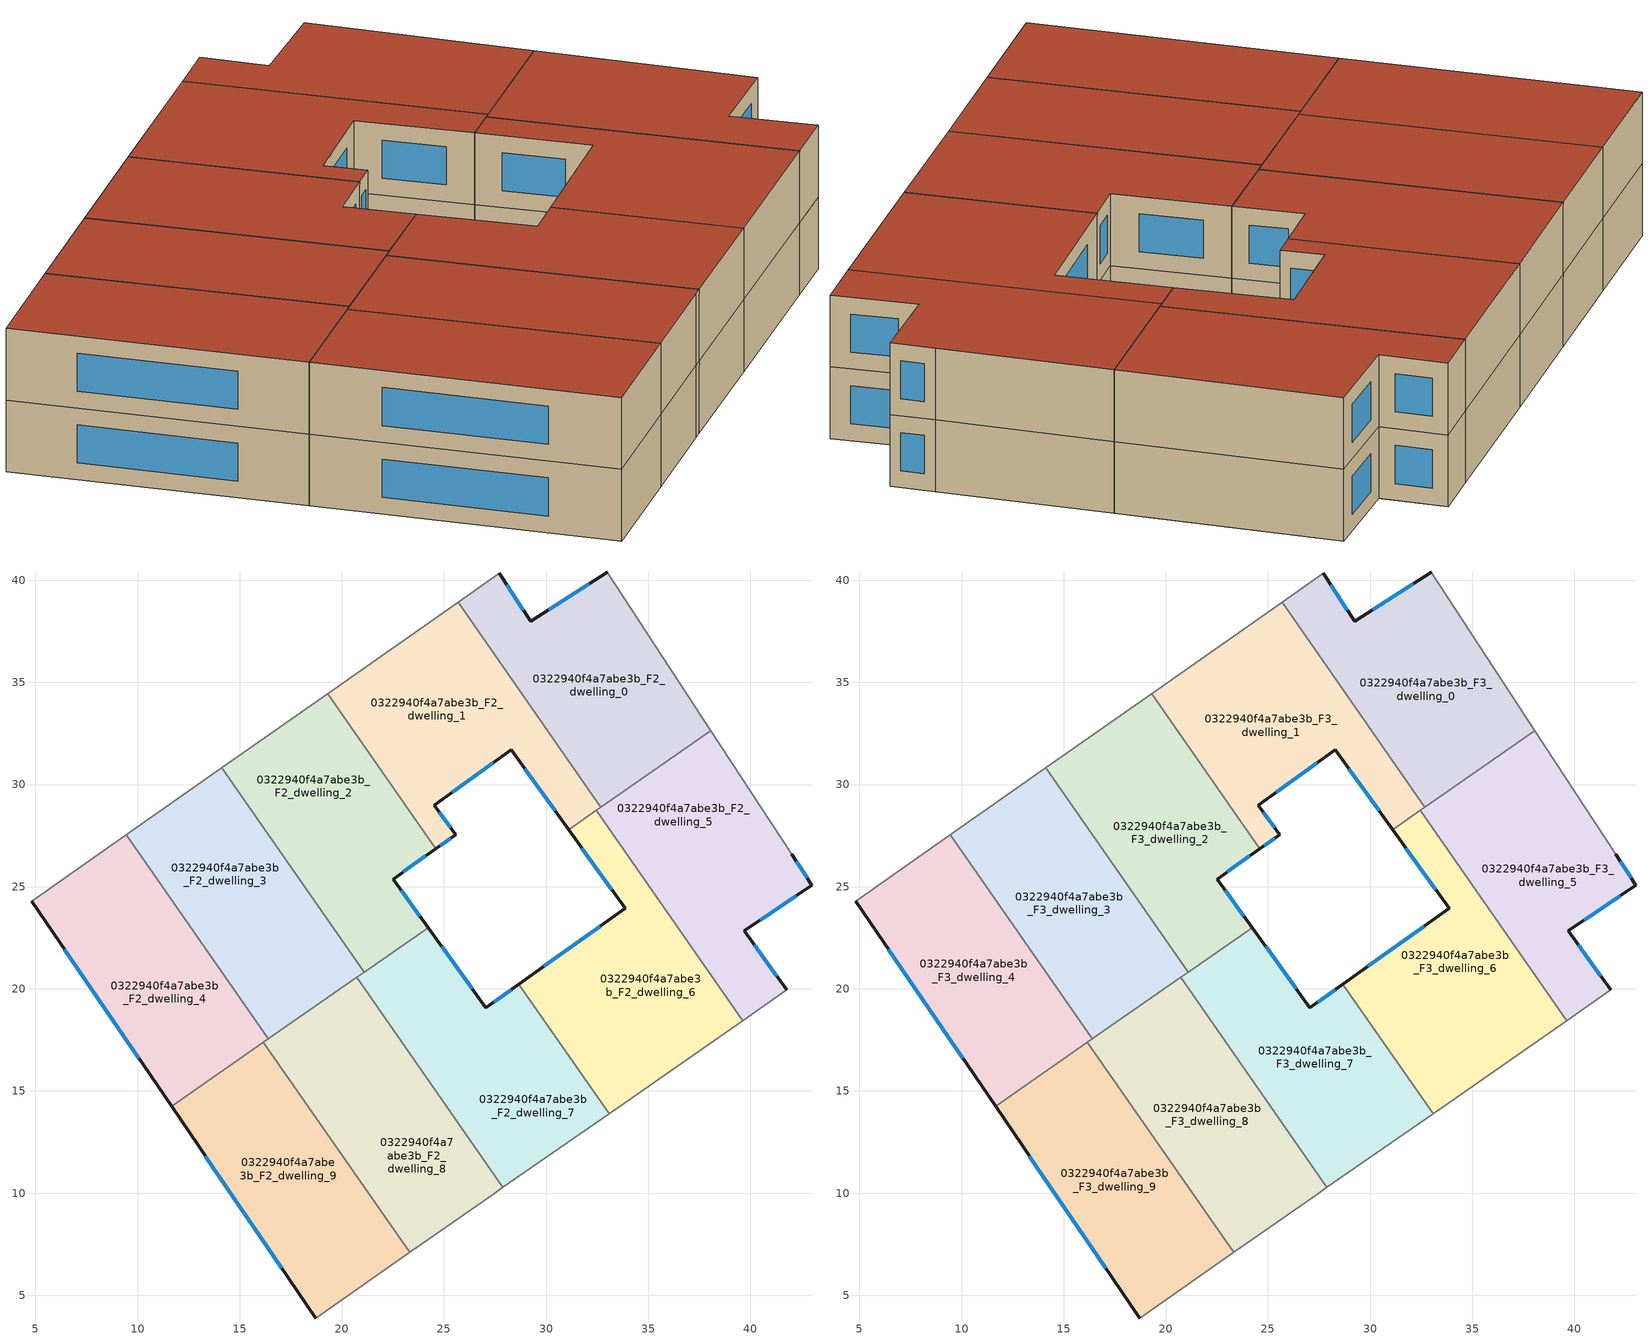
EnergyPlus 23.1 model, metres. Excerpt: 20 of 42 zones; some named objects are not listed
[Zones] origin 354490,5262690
0322940f4a7abe3b_F2_dwelling_0
 floor to 0322940f4a7abe3b_F1_dwelling_0 (EU_floor_Construction): 32.99,40.41 37.26,33.87 32.4,29.3 28.87,34.36 29.2,38.07 29.25,37.99 z6
 floor to 0322940f4a7abe3b_F1_dwelling_1 (EU_floor_Construction): 27.72,40.34 29.2,38.07 28.87,34.36 25.69,38.92 z6
 floor to 0322940f4a7abe3b_F1_dwelling_10 (EU_floor_Construction): 37.26,33.87 38.06,32.64 32.68,28.89 32.4,29.3 z6
 wall outside (EU_wall_Construction): 32.99,40.41 29.25,37.99 27.72,40.34 z6:9
 wall to 0322940f4a7abe3b_F2_dwelling_1 (EU_wall_Construction): 25.69,38.92 32.68,28.89 z6:9
 wall adiabatic (EU_wall_Construction): 27.72,40.34 25.69,38.92 / 38.06,32.64 32.99,40.41 z6:9
 wall to 0322940f4a7abe3b_F2_dwelling_5 (EU_wall_Construction): 32.68,28.89 38.06,32.64 z6:9
 window (EU_Window_Construction): 28.89,38.54 28.08,39.78 / 32.11,39.84 30.13,38.55 z6.7:8.3
0322940f4a7abe3b_F2_dwelling_1
 floor to 0322940f4a7abe3b_F1_dwelling_1 (EU_floor_Construction): 25.69,38.92 28.87,34.36 28.59,31.28 28.29,31.69 24.52,29 24.93,28.43 19.82,33.7 19.3,34.44 z6
 floor to 0322940f4a7abe3b_F1_dwelling_0 (EU_floor_Construction): 28.87,34.36 32.4,29.3 30.97,27.96 28.59,31.28 z6
 floor to 0322940f4a7abe3b_F1_dwelling_2 (EU_floor_Construction): 24.93,28.43 25.57,27.55 24.59,26.85 19.82,33.7 z6
 floor to 0322940f4a7abe3b_F1_dwelling_10 (EU_floor_Construction): 32.4,29.3 32.68,28.89 31.1,27.79 30.97,27.96 z6
 wall outside (EU_wall_Construction): 24.59,26.85 25.57,27.55 24.52,29 28.29,31.69 31.1,27.79 z6:9
 wall to 0322940f4a7abe3b_F2_dwelling_2 (EU_wall_Construction): 19.3,34.44 24.59,26.85 z6:9
 wall adiabatic (EU_wall_Construction): 25.69,38.92 19.3,34.44 z6:9
 wall to 0322940f4a7abe3b_F2_dwelling_6 (EU_wall_Construction): 31.1,27.79 32.45,28.73 z6:9
 wall to 0322940f4a7abe3b_F2_dwelling_5 (EU_wall_Construction): 32.45,28.74 32.68,28.89 z6:9
 window (EU_Window_Construction): 25.32,27.89 24.77,28.66 / 24.82,27.01 25.34,27.38 / 28.95,30.78 30.44,28.71 / 25.41,29.63 27.41,31.06 z6.7:8.3
0322940f4a7abe3b_F2_dwelling_2
 floor to 0322940f4a7abe3b_F1_dwelling_3 (EU_floor_Construction): 23.38,25.99 22.52,25.38 23.12,24.53 18.92,23.95 16.73,27.08 z6
 floor to 0322940f4a7abe3b_F1_dwelling_1 (EU_floor_Construction): 19.3,34.44 19.82,33.7 19.18,34.36 z6
 floor to 0322940f4a7abe3b_F1_dwelling_4 (EU_floor_Construction): 23.12,24.53 24.02,23.29 20.54,21.62 18.92,23.95 z6
 floor adiabatic (EU_floor_Construction): 19.82,33.7 24.59,26.85 22.52,25.38 23.38,25.99 16.73,27.08 14.13,30.82 19.3,34.44 19.18,34.36 z6
 floor to 0322940f4a7abe3b_F1_dwelling_5 (EU_floor_Construction): 24.02,23.29 24.22,23 21.1,20.82 20.54,21.62 z6
 wall outside (EU_wall_Construction): 24.22,23 22.52,25.38 24.59,26.85 z6:9
 wall to 0322940f4a7abe3b_F2_dwelling_3 (EU_wall_Construction): 14.13,30.82 21.1,20.82 z6:9
 wall adiabatic (EU_wall_Construction): 19.3,34.44 14.13,30.82 z6:9
 wall to 0322940f4a7abe3b_F2_dwelling_7 (EU_wall_Construction): 21.1,20.82 24.22,23 z6:9
 window (EU_Window_Construction): 23.01,25.72 24.1,26.5 / 23.82,23.56 22.92,24.82 z6.7:8.3
0322940f4a7abe3b_F2_dwelling_3
 floor to 0322940f4a7abe3b_F1_dwelling_3 (EU_floor_Construction): 16.73,27.08 18.92,23.95 12.57,23.07 9.45,27.54 10.31,28.14 z6
 floor to 0322940f4a7abe3b_F1_dwelling_2 (EU_floor_Construction): 14.13,30.82 16.73,27.08 10.31,28.14 z6
 floor to 0322940f4a7abe3b_F1_dwelling_4 (EU_floor_Construction): 18.92,23.95 20.54,21.62 15.32,19.12 12.57,23.07 z6
 floor to 0322940f4a7abe3b_F1_dwelling_5 (EU_floor_Construction): 20.54,21.62 21.1,20.82 16.41,17.55 15.32,19.12 z6
 wall to 0322940f4a7abe3b_F2_dwelling_4 (EU_wall_Construction): 9.45,27.54 16.41,17.55 z6:9
 wall adiabatic (EU_wall_Construction): 14.13,30.82 9.45,27.54 z6:9
 wall to 0322940f4a7abe3b_F2_dwelling_8 (EU_wall_Construction): 16.41,17.55 20.72,20.56 z6:9
 wall to 0322940f4a7abe3b_F2_dwelling_7 (EU_wall_Construction): 20.72,20.56 21.1,20.82 z6:9
0322940f4a7abe3b_F2_dwelling_4
 floor to 0322940f4a7abe3b_F1_dwelling_4 (EU_floor_Construction): 12.57,23.07 15.32,19.12 10.06,16.6 6.25,22.19 z6
 floor to 0322940f4a7abe3b_F1_dwelling_3 (EU_floor_Construction): 9.45,27.54 12.57,23.07 6.25,22.19 4.82,24.29 z6
 floor to 0322940f4a7abe3b_F1_dwelling_5 (EU_floor_Construction): 15.32,19.12 16.41,17.55 11.66,14.25 10.06,16.6 z6
 wall outside (EU_wall_Construction): 4.82,24.29 11.66,14.25 z6:9
 wall adiabatic (EU_wall_Construction): 9.45,27.54 4.82,24.29 z6:9
 wall to 0322940f4a7abe3b_F2_dwelling_9 (EU_wall_Construction): 11.66,14.25 16.16,17.39 z6:9
 wall to 0322940f4a7abe3b_F2_dwelling_8 (EU_wall_Construction): 16.16,17.38 16.41,17.55 z6:9
 window (EU_Window_Construction): 6.42,21.93 10.06,16.61 z6.7:8.3
0322940f4a7abe3b_F2_dwelling_5
 floor to 0322940f4a7abe3b_F1_dwelling_10 (EU_floor_Construction): 38.06,32.64 42.01,26.59 43.01,25.08 41.96,24.36 35.21,24.78 32.45,28.74 z6
 floor to 0322940f4a7abe3b_F1_dwelling_9 (EU_floor_Construction): 41.96,24.36 39.71,22.84 41.78,19.95 39.62,18.45 35.21,24.78 z6
 wall outside (EU_wall_Construction): 41.78,19.95 39.71,22.84 43.01,25.08 42.01,26.59 z6:9
 wall adiabatic (EU_wall_Construction): 39.62,18.45 41.78,19.95 / 42.01,26.59 38.06,32.64 z6:9
 wall to 0322940f4a7abe3b_F2_dwelling_6 (EU_wall_Construction): 32.45,28.74 39.62,18.45 z6:9
 window (EU_Window_Construction): 42.78,25.43 42.25,26.24 / 40.48,23.36 42.23,24.55 / 41.29,20.63 40.19,22.16 z6.7:8.3
0322940f4a7abe3b_F2_dwelling_6
 floor to 0322940f4a7abe3b_F1_dwelling_9 (EU_floor_Construction): 35.21,24.78 39.62,18.45 35.26,15.41 30.67,21.66 33.86,23.95 33.18,24.9 z6
 floor to 0322940f4a7abe3b_F1_dwelling_10 (EU_floor_Construction): 32.45,28.74 35.21,24.78 33.18,24.9 31.1,27.79 z6
 floor to 0322940f4a7abe3b_F1_dwelling_8 (EU_floor_Construction): 30.67,21.66 35.26,15.41 33.08,13.89 28.67,20.23 z6
 wall outside (EU_wall_Construction): 31.1,27.79 33.86,23.95 28.67,20.23 z6:9
 wall adiabatic (EU_wall_Construction): 33.08,13.89 39.62,18.45 z6:9
 wall to 0322940f4a7abe3b_F2_dwelling_7 (EU_wall_Construction): 28.67,20.23 33.08,13.89 z6:9
 window (EU_Window_Construction): 31.75,26.89 33.21,24.85 / 32.64,23.08 29.89,21.1 z6.7:8.3
0322940f4a7abe3b_F2_dwelling_7
 floor to 0322940f4a7abe3b_F1_dwelling_7 (EU_floor_Construction): 25.76,20.86 27.05,19.07 27.08,19.09 26.09,12.85 23.5,16.57 z6
 floor to 0322940f4a7abe3b_F1_dwelling_8 (EU_floor_Construction): 28.67,20.23 33.08,13.89 27.88,10.28 26.09,12.85 27.08,19.09 z6
 floor to 0322940f4a7abe3b_F1_dwelling_6 (EU_floor_Construction): 24.9,22.07 25.76,20.86 23.5,16.57 21.82,18.98 z6
 floor to 0322940f4a7abe3b_F1_dwelling_5 (EU_floor_Construction): 24.22,23 24.9,22.07 21.82,18.98 20.72,20.56 z6
 wall outside (EU_wall_Construction): 28.67,20.23 27.05,19.07 24.22,23 z6:9
 wall adiabatic (EU_wall_Construction): 27.88,10.28 33.08,13.89 z6:9
 wall to 0322940f4a7abe3b_F2_dwelling_8 (EU_wall_Construction): 20.72,20.56 27.88,10.28 z6:9
 window (EU_Window_Construction): 26.39,19.99 24.89,22.08 / 28.29,19.96 27.43,19.34 z6.7:8.3
0322940f4a7abe3b_F2_dwelling_8
 floor to 0322940f4a7abe3b_F1_dwelling_6 (EU_floor_Construction): 21.82,18.98 23.5,16.57 20.59,11.03 17.83,14.99 z6
 floor to 0322940f4a7abe3b_F1_dwelling_5 (EU_floor_Construction): 20.72,20.56 21.82,18.98 17.83,14.99 16.16,17.38 z6
 floor to 0322940f4a7abe3b_F1_dwelling_7 (EU_floor_Construction): 23.5,16.57 26.09,12.85 25.41,8.55 23.33,7.1 20.59,11.03 z6
 floor to 0322940f4a7abe3b_F1_dwelling_8 (EU_floor_Construction): 26.09,12.85 27.88,10.28 27.48,10 25.41,8.55 z6
 wall adiabatic (EU_wall_Construction): 23.33,7.1 27.48,10 27.88,10.28 z6:9
 wall to 0322940f4a7abe3b_F2_dwelling_9 (EU_wall_Construction): 16.16,17.38 23.33,7.1 z6:9
0322940f4a7abe3b_F2_dwelling_9
 floor to 0322940f4a7abe3b_F1_dwelling_6 (EU_floor_Construction): 17.83,14.99 20.59,11.03 17.66,5.45 13.86,11.02 z6
 floor to 0322940f4a7abe3b_F1_dwelling_7 (EU_floor_Construction): 20.59,11.03 23.33,7.1 18.73,3.89 17.66,5.45 z6
 floor to 0322940f4a7abe3b_F1_dwelling_5 (EU_floor_Construction): 16.16,17.38 17.83,14.99 13.86,11.02 11.66,14.25 z6
 wall outside (EU_wall_Construction): 11.66,14.25 18.73,3.89 z6:9
 wall adiabatic (EU_wall_Construction): 18.73,3.89 23.33,7.1 z6:9
 window (EU_Window_Construction): 13.32,11.82 17.07,6.32 z6.7:8.3
0322940f4a7abe3b_F3_dwelling_0
 floor to 0322940f4a7abe3b_F2_dwelling_0 (EU_floor_Construction): 32.99,40.41 38.06,32.64 32.68,28.89 25.69,38.92 27.72,40.34 29.25,37.99 z9
 wall outside (EU_wall_Construction): 32.99,40.41 29.25,37.99 27.72,40.34 z9:12
 wall to 0322940f4a7abe3b_F3_dwelling_1 (EU_wall_Construction): 25.69,38.92 32.68,28.89 z9:12
 wall adiabatic (EU_wall_Construction): 27.72,40.34 25.69,38.92 / 38.06,32.64 32.99,40.41 z9:12
 wall to 0322940f4a7abe3b_F3_dwelling_5 (EU_wall_Construction): 32.68,28.89 38.06,32.64 z9:12
 window (EU_Window_Construction): 28.89,38.54 28.08,39.78 / 32.11,39.84 30.13,38.55 z9.7:11.3
 roof outside (EU_roof_Construction): 38.06,32.64 32.99,40.41 29.25,37.99 27.72,40.34 25.69,38.92 32.68,28.89 z12
0322940f4a7abe3b_F3_dwelling_1
 floor to 0322940f4a7abe3b_F2_dwelling_1 (EU_floor_Construction): 25.69,38.92 32.68,28.89 31.1,27.79 28.29,31.69 24.52,29 25.57,27.55 24.59,26.85 19.3,34.44 z9
 wall outside (EU_wall_Construction): 24.59,26.85 25.57,27.55 24.52,29 28.29,31.69 31.1,27.79 z9:12
 wall to 0322940f4a7abe3b_F3_dwelling_2 (EU_wall_Construction): 19.3,34.44 24.59,26.85 z9:12
 wall adiabatic (EU_wall_Construction): 25.69,38.92 19.3,34.44 z9:12
 wall to 0322940f4a7abe3b_F3_dwelling_6 (EU_wall_Construction): 31.1,27.79 32.45,28.73 z9:12
 wall to 0322940f4a7abe3b_F3_dwelling_5 (EU_wall_Construction): 32.45,28.74 32.68,28.89 z9:12
 window (EU_Window_Construction): 25.32,27.89 24.77,28.66 / 24.82,27.01 25.34,27.38 / 28.95,30.78 30.44,28.71 / 25.41,29.63 27.41,31.06 z9.7:11.3
 roof outside (EU_roof_Construction): 31.1,27.79 32.68,28.89 25.69,38.92 19.3,34.44 24.59,26.85 25.57,27.55 24.52,29 28.29,31.69 z12
0322940f4a7abe3b_F3_dwelling_2
 floor to 0322940f4a7abe3b_F2_dwelling_2 (EU_floor_Construction): 19.3,34.44 24.59,26.85 22.52,25.38 24.22,23 21.1,20.82 14.13,30.82 z9
 wall outside (EU_wall_Construction): 24.22,23 22.52,25.38 24.59,26.85 z9:12
 wall to 0322940f4a7abe3b_F3_dwelling_3 (EU_wall_Construction): 14.13,30.82 21.1,20.82 z9:12
 wall adiabatic (EU_wall_Construction): 19.3,34.44 14.13,30.82 z9:12
 wall to 0322940f4a7abe3b_F3_dwelling_7 (EU_wall_Construction): 21.1,20.82 24.22,23 z9:12
 window (EU_Window_Construction): 23.01,25.72 24.1,26.5 / 23.82,23.56 22.92,24.82 z9.7:11.3
 roof outside (EU_roof_Construction): 24.22,23 22.52,25.38 24.59,26.85 19.3,34.44 14.13,30.82 21.1,20.82 z12
0322940f4a7abe3b_F3_dwelling_3
 floor to 0322940f4a7abe3b_F2_dwelling_3 (EU_floor_Construction): 14.13,30.82 21.1,20.82 16.41,17.55 9.45,27.54 z9
 wall to 0322940f4a7abe3b_F3_dwelling_4 (EU_wall_Construction): 9.45,27.54 16.41,17.55 z9:12
 wall adiabatic (EU_wall_Construction): 14.13,30.82 9.45,27.54 z9:12
 wall to 0322940f4a7abe3b_F3_dwelling_8 (EU_wall_Construction): 16.41,17.55 20.72,20.56 z9:12
 wall to 0322940f4a7abe3b_F3_dwelling_7 (EU_wall_Construction): 20.72,20.56 21.1,20.82 z9:12
 roof outside (EU_roof_Construction): 21.1,20.82 14.13,30.82 9.45,27.54 16.41,17.55 z12
0322940f4a7abe3b_F3_dwelling_4
 floor to 0322940f4a7abe3b_F2_dwelling_4 (EU_floor_Construction): 9.45,27.54 16.41,17.55 11.66,14.25 4.82,24.29 z9
 wall outside (EU_wall_Construction): 4.82,24.29 11.66,14.25 z9:12
 wall adiabatic (EU_wall_Construction): 9.45,27.54 4.82,24.29 z9:12
 wall to 0322940f4a7abe3b_F3_dwelling_9 (EU_wall_Construction): 11.66,14.25 16.16,17.39 z9:12
 wall to 0322940f4a7abe3b_F3_dwelling_8 (EU_wall_Construction): 16.16,17.38 16.41,17.55 z9:12
 window (EU_Window_Construction): 6.42,21.93 10.06,16.61 z9.7:11.3
 roof outside (EU_roof_Construction): 16.41,17.55 9.45,27.54 4.82,24.29 11.66,14.25 z12
0322940f4a7abe3b_F3_dwelling_5
 floor to 0322940f4a7abe3b_F2_dwelling_5 (EU_floor_Construction): 38.06,32.64 42.01,26.59 43.01,25.08 39.71,22.84 41.78,19.95 39.62,18.45 32.45,28.74 z9
 wall outside (EU_wall_Construction): 41.78,19.95 39.71,22.84 43.01,25.08 42.01,26.59 z9:12
 wall adiabatic (EU_wall_Construction): 39.62,18.45 41.78,19.95 / 42.01,26.59 38.06,32.64 z9:12
 wall to 0322940f4a7abe3b_F3_dwelling_6 (EU_wall_Construction): 32.45,28.74 39.62,18.45 z9:12
 window (EU_Window_Construction): 42.78,25.43 42.25,26.24 / 40.48,23.36 42.23,24.55 / 41.29,20.63 40.19,22.16 z9.7:11.3
 roof outside (EU_roof_Construction): 41.78,19.95 39.71,22.84 43.01,25.08 42.01,26.59 38.06,32.64 32.45,28.74 39.62,18.45 z12
0322940f4a7abe3b_F3_dwelling_6
 floor to 0322940f4a7abe3b_F2_dwelling_6 (EU_floor_Construction): 32.45,28.74 39.62,18.45 33.08,13.89 28.67,20.23 33.86,23.95 31.1,27.79 z9
 wall outside (EU_wall_Construction): 31.1,27.79 33.86,23.95 28.67,20.23 z9:12
 wall adiabatic (EU_wall_Construction): 33.08,13.89 39.62,18.45 z9:12
 wall to 0322940f4a7abe3b_F3_dwelling_7 (EU_wall_Construction): 28.67,20.23 33.08,13.89 z9:12
 window (EU_Window_Construction): 31.75,26.89 33.21,24.85 / 32.64,23.08 29.89,21.1 z9.7:11.3
 roof outside (EU_roof_Construction): 39.62,18.45 32.45,28.74 31.1,27.79 33.86,23.95 28.67,20.23 33.08,13.89 z12
0322940f4a7abe3b_F3_dwelling_7
 floor to 0322940f4a7abe3b_F2_dwelling_7 (EU_floor_Construction): 28.67,20.23 33.08,13.89 27.88,10.28 20.72,20.56 24.22,23 27.05,19.07 z9
 wall outside (EU_wall_Construction): 28.67,20.23 27.05,19.07 24.22,23 z9:12
 wall adiabatic (EU_wall_Construction): 27.88,10.28 33.08,13.89 z9:12
 wall to 0322940f4a7abe3b_F3_dwelling_8 (EU_wall_Construction): 20.72,20.56 27.88,10.28 z9:12
 window (EU_Window_Construction): 26.39,19.99 24.89,22.08 / 28.29,19.96 27.43,19.34 z9.7:11.3
 roof outside (EU_roof_Construction): 33.08,13.89 28.67,20.23 27.05,19.07 24.22,23 20.72,20.56 27.88,10.28 z12
0322940f4a7abe3b_F3_dwelling_8
 floor to 0322940f4a7abe3b_F2_dwelling_8 (EU_floor_Construction): 20.72,20.56 27.88,10.28 27.48,10 23.33,7.1 16.16,17.38 z9
 wall adiabatic (EU_wall_Construction): 23.33,7.1 27.48,10 27.88,10.28 z9:12
 wall to 0322940f4a7abe3b_F3_dwelling_9 (EU_wall_Construction): 16.16,17.38 23.33,7.1 z9:12
 roof outside (EU_roof_Construction): 27.48,10 27.88,10.28 20.72,20.56 16.16,17.38 23.33,7.1 z12
0322940f4a7abe3b_F3_dwelling_9
 floor to 0322940f4a7abe3b_F2_dwelling_9 (EU_floor_Construction): 16.16,17.38 23.33,7.1 18.73,3.89 11.66,14.25 z9
 wall outside (EU_wall_Construction): 11.66,14.25 18.73,3.89 z9:12
 wall adiabatic (EU_wall_Construction): 18.73,3.89 23.33,7.1 z9:12
 window (EU_Window_Construction): 13.32,11.82 17.07,6.32 z9.7:11.3
 roof outside (EU_roof_Construction): 23.33,7.1 16.16,17.38 11.66,14.25 18.73,3.89 z12
[Building]
EU S2 Campaign: North Axis=0; Terrain=City; Solar Distribution=FullExterior
[Site:Location]
Budapest.Ferenc.Liszt.Intl.AP: Latitude=47.437; Longitude=19.256; Time Zone=1; Elevation=185
[SizingPeriod:WeatherFileDays]
AnnualSizingPeriod: Begin Month=1; Begin Day of Month=1; End Month=12; End Day of Month=31; Day of Week for Start Day=Monday; Use Weather File Daylight Saving Period=No; Use Weather File Rain and Snow Indicators=No
[MATERIAL]
EU_InternalMass_Material: Roughness=MediumRough; Thickness=0.1; Conductivity=1; Density=1800; Specific Heat=900; Thermal Absorptance=0.9; Solar Absorptance=0.7; Visible Absorptance=0.7
[MATERIAL:NOMASS] Roughness=MediumRough; Thermal Absorptance=0.9; Solar Absorptance=0.7; Visible Absorptance=0.7
Name | Thermal Resistance
EU_wall_NoMass | 0.832559
EU_roof_NoMass | 1.39638
EU_floor_NoMass | 0.872794
[WINDOWMATERIAL:SIMPLEGLAZINGSYSTEM]
EU_Window_SimpleGlazing: UFactor=2.79869; Solar Heat Gain Coefficient=0.75; Visible Transmittance=0.75
[CONSTRUCTION]
EU_wall_Construction: EU_wall_NoMass
EU_roof_Construction: EU_roof_NoMass
EU_floor_Construction: EU_floor_NoMass
EU_Window_Construction: EU_Window_SimpleGlazing
EU_InternalMass_Construction: EU_InternalMass_Material
[ZONE] Type=1; Multiplier=1; Ceiling Height=autocalculate; Floor Area=autocalculate; Part of Total Floor Area=Yes
Name | Volume
0322940f4a7abe3b_F2_dwelling_0; 0322940f4a7abe3b_F3_dwelling_0 | 208.775
0322940f4a7abe3b_F2_dwelling_1; 0322940f4a7abe3b_F3_dwelling_1 | 208.711
0322940f4a7abe3b_F2_dwelling_2; 0322940f4a7abe3b_F3_dwelling_2 | 208.744
0322940f4a7abe3b_F2_dwelling_3; 0322940f4a7abe3b_F3_dwelling_3 | 208.74
0322940f4a7abe3b_F2_dwelling_4; 0322940f4a7abe3b_F3_dwelling_4 | 208.747
0322940f4a7abe3b_F2_dwelling_5; 0322940f4a7abe3b_F3_dwelling_5 | 208.742
0322940f4a7abe3b_F2_dwelling_6; 0322940f4a7abe3b_F3_dwelling_6 | 208.749
0322940f4a7abe3b_F2_dwelling_7; 0322940f4a7abe3b_F3_dwelling_7 | 208.752
0322940f4a7abe3b_F2_dwelling_8; 0322940f4a7abe3b_F3_dwelling_8 | 208.733
0322940f4a7abe3b_F2_dwelling_9; 0322940f4a7abe3b_F3_dwelling_9 | 208.736
[INTERNALMASS] Construction=EU_InternalMass_Construction
Name | Zone or ZoneList | Surface Area
0322940f4a7abe3b_F2_dwelling_0_EU_InternalMass | 0322940f4a7abe3b_F2_dwelling_0 | 69.5915
0322940f4a7abe3b_F2_dwelling_1_EU_InternalMass | 0322940f4a7abe3b_F2_dwelling_1 | 69.5703
0322940f4a7abe3b_F2_dwelling_2_EU_InternalMass | 0322940f4a7abe3b_F2_dwelling_2 | 69.5808
0322940f4a7abe3b_F2_dwelling_3_EU_InternalMass | 0322940f4a7abe3b_F2_dwelling_3 | 69.58
0322940f4a7abe3b_F2_dwelling_4_EU_InternalMass | 0322940f4a7abe3b_F2_dwelling_4 | 69.5823
0322940f4a7abe3b_F2_dwelling_5_EU_InternalMass | 0322940f4a7abe3b_F2_dwelling_5 | 69.5805
0322940f4a7abe3b_F2_dwelling_6_EU_InternalMass | 0322940f4a7abe3b_F2_dwelling_6 | 69.5827
0322940f4a7abe3b_F2_dwelling_7_EU_InternalMass | 0322940f4a7abe3b_F2_dwelling_7 | 69.5841
0322940f4a7abe3b_F2_dwelling_8_EU_InternalMass | 0322940f4a7abe3b_F2_dwelling_8 | 69.5778
0322940f4a7abe3b_F2_dwelling_9_EU_InternalMass | 0322940f4a7abe3b_F2_dwelling_9 | 69.5787
0322940f4a7abe3b_F3_dwelling_0_EU_InternalMass | 0322940f4a7abe3b_F3_dwelling_0 | 69.5915
0322940f4a7abe3b_F3_dwelling_1_EU_InternalMass | 0322940f4a7abe3b_F3_dwelling_1 | 69.5703
0322940f4a7abe3b_F3_dwelling_2_EU_InternalMass | 0322940f4a7abe3b_F3_dwelling_2 | 69.5808
0322940f4a7abe3b_F3_dwelling_3_EU_InternalMass | 0322940f4a7abe3b_F3_dwelling_3 | 69.58
0322940f4a7abe3b_F3_dwelling_4_EU_InternalMass | 0322940f4a7abe3b_F3_dwelling_4 | 69.5823
0322940f4a7abe3b_F3_dwelling_5_EU_InternalMass | 0322940f4a7abe3b_F3_dwelling_5 | 69.5805
0322940f4a7abe3b_F3_dwelling_6_EU_InternalMass | 0322940f4a7abe3b_F3_dwelling_6 | 69.5827
0322940f4a7abe3b_F3_dwelling_7_EU_InternalMass | 0322940f4a7abe3b_F3_dwelling_7 | 69.5841
0322940f4a7abe3b_F3_dwelling_8_EU_InternalMass | 0322940f4a7abe3b_F3_dwelling_8 | 69.5778
0322940f4a7abe3b_F3_dwelling_9_EU_InternalMass | 0322940f4a7abe3b_F3_dwelling_9 | 69.5787
[OTHEREQUIPMENT] Fuel Type=Electricity; Design Level Calculation Method=Watts/Area; Power per Zone Floor Area=1; Fraction Latent=0; Fraction Radiant=0; Fraction Lost=0; Carbon Dioxide Generation Rate=0; EndUse Subcategory=EU_Step8_InternalGains
Name | Zone or ZoneList or Space or SpaceList | Schedule
EU_Step8_InternalGain_0322940f4a7abe3b_F2_dwelling_0_f000 | 0322940f4a7abe3b_F2_dwelling_0 | EU_Step8_GainSchedule_0322940f4a7abe3b_F2_dwelling_0_f000
EU_Step8_InternalGain_0322940f4a7abe3b_F2_dwelling_1_f000 | 0322940f4a7abe3b_F2_dwelling_1 | EU_Step8_GainSchedule_0322940f4a7abe3b_F2_dwelling_1_f000
EU_Step8_InternalGain_0322940f4a7abe3b_F2_dwelling_2_f000 | 0322940f4a7abe3b_F2_dwelling_2 | EU_Step8_GainSchedule_0322940f4a7abe3b_F2_dwelling_2_f000
EU_Step8_InternalGain_0322940f4a7abe3b_F2_dwelling_3_f000 | 0322940f4a7abe3b_F2_dwelling_3 | EU_Step8_GainSchedule_0322940f4a7abe3b_F2_dwelling_3_f000
EU_Step8_InternalGain_0322940f4a7abe3b_F2_dwelling_4_f000 | 0322940f4a7abe3b_F2_dwelling_4 | EU_Step8_GainSchedule_0322940f4a7abe3b_F2_dwelling_4_f000
EU_Step8_InternalGain_0322940f4a7abe3b_F2_dwelling_5_f000 | 0322940f4a7abe3b_F2_dwelling_5 | EU_Step8_GainSchedule_0322940f4a7abe3b_F2_dwelling_5_f000
EU_Step8_InternalGain_0322940f4a7abe3b_F2_dwelling_6_f000 | 0322940f4a7abe3b_F2_dwelling_6 | EU_Step8_GainSchedule_0322940f4a7abe3b_F2_dwelling_6_f000
EU_Step8_InternalGain_0322940f4a7abe3b_F2_dwelling_7_f000 | 0322940f4a7abe3b_F2_dwelling_7 | EU_Step8_GainSchedule_0322940f4a7abe3b_F2_dwelling_7_f000
EU_Step8_InternalGain_0322940f4a7abe3b_F2_dwelling_8_f000 | 0322940f4a7abe3b_F2_dwelling_8 | EU_Step8_GainSchedule_0322940f4a7abe3b_F2_dwelling_8_f000
EU_Step8_InternalGain_0322940f4a7abe3b_F2_dwelling_9_f000 | 0322940f4a7abe3b_F2_dwelling_9 | EU_Step8_GainSchedule_0322940f4a7abe3b_F2_dwelling_9_f000
EU_Step8_InternalGain_0322940f4a7abe3b_F3_dwelling_0_f000 | 0322940f4a7abe3b_F3_dwelling_0 | EU_Step8_GainSchedule_0322940f4a7abe3b_F3_dwelling_0_f000
EU_Step8_InternalGain_0322940f4a7abe3b_F3_dwelling_1_f000 | 0322940f4a7abe3b_F3_dwelling_1 | EU_Step8_GainSchedule_0322940f4a7abe3b_F3_dwelling_1_f000
EU_Step8_InternalGain_0322940f4a7abe3b_F3_dwelling_2_f000 | 0322940f4a7abe3b_F3_dwelling_2 | EU_Step8_GainSchedule_0322940f4a7abe3b_F3_dwelling_2_f000
EU_Step8_InternalGain_0322940f4a7abe3b_F3_dwelling_3_f000 | 0322940f4a7abe3b_F3_dwelling_3 | EU_Step8_GainSchedule_0322940f4a7abe3b_F3_dwelling_3_f000
EU_Step8_InternalGain_0322940f4a7abe3b_F3_dwelling_4_f000 | 0322940f4a7abe3b_F3_dwelling_4 | EU_Step8_GainSchedule_0322940f4a7abe3b_F3_dwelling_4_f000
EU_Step8_InternalGain_0322940f4a7abe3b_F3_dwelling_5_f000 | 0322940f4a7abe3b_F3_dwelling_5 | EU_Step8_GainSchedule_0322940f4a7abe3b_F3_dwelling_5_f000
EU_Step8_InternalGain_0322940f4a7abe3b_F3_dwelling_6_f000 | 0322940f4a7abe3b_F3_dwelling_6 | EU_Step8_GainSchedule_0322940f4a7abe3b_F3_dwelling_6_f000
EU_Step8_InternalGain_0322940f4a7abe3b_F3_dwelling_7_f000 | 0322940f4a7abe3b_F3_dwelling_7 | EU_Step8_GainSchedule_0322940f4a7abe3b_F3_dwelling_7_f000
EU_Step8_InternalGain_0322940f4a7abe3b_F3_dwelling_8_f000 | 0322940f4a7abe3b_F3_dwelling_8 | EU_Step8_GainSchedule_0322940f4a7abe3b_F3_dwelling_8_f000
EU_Step8_InternalGain_0322940f4a7abe3b_F3_dwelling_9_f000 | 0322940f4a7abe3b_F3_dwelling_9 | EU_Step8_GainSchedule_0322940f4a7abe3b_F3_dwelling_9_f000
[ZONEVENTILATION:DESIGNFLOWRATE] Schedule=EU_AlwaysOn; Design Flow Rate Calculation Method=AirChanges/Hour; Air Changes per Hour=0.475469; Ventilation Type=Natural; Fan Pressure Rise=0; Fan Total Efficiency=1; Constant Term Coefficient=1; Temperature Term Coefficient=0; Velocity Term Coefficient=0; Velocity Squared Term Coefficient=0; Minimum Indoor Temperature=-100; Maximum Indoor Temperature=100; Delta Temperature=-100; Minimum Outdoor Temperature=-100; Maximum Outdoor Temperature=100; Maximum Wind Speed=40
Name | Zone or ZoneList or Space or SpaceList
EU_ConstantAir_0322940f4a7abe3b_F2_dwelling_0 | 0322940f4a7abe3b_F2_dwelling_0
EU_ConstantAir_0322940f4a7abe3b_F2_dwelling_1 | 0322940f4a7abe3b_F2_dwelling_1
EU_ConstantAir_0322940f4a7abe3b_F2_dwelling_2 | 0322940f4a7abe3b_F2_dwelling_2
EU_ConstantAir_0322940f4a7abe3b_F2_dwelling_3 | 0322940f4a7abe3b_F2_dwelling_3
EU_ConstantAir_0322940f4a7abe3b_F2_dwelling_4 | 0322940f4a7abe3b_F2_dwelling_4
EU_ConstantAir_0322940f4a7abe3b_F2_dwelling_5 | 0322940f4a7abe3b_F2_dwelling_5
EU_ConstantAir_0322940f4a7abe3b_F2_dwelling_6 | 0322940f4a7abe3b_F2_dwelling_6
EU_ConstantAir_0322940f4a7abe3b_F2_dwelling_7 | 0322940f4a7abe3b_F2_dwelling_7
EU_ConstantAir_0322940f4a7abe3b_F2_dwelling_8 | 0322940f4a7abe3b_F2_dwelling_8
EU_ConstantAir_0322940f4a7abe3b_F2_dwelling_9 | 0322940f4a7abe3b_F2_dwelling_9
EU_ConstantAir_0322940f4a7abe3b_F3_dwelling_0 | 0322940f4a7abe3b_F3_dwelling_0
EU_ConstantAir_0322940f4a7abe3b_F3_dwelling_1 | 0322940f4a7abe3b_F3_dwelling_1
EU_ConstantAir_0322940f4a7abe3b_F3_dwelling_2 | 0322940f4a7abe3b_F3_dwelling_2
EU_ConstantAir_0322940f4a7abe3b_F3_dwelling_3 | 0322940f4a7abe3b_F3_dwelling_3
EU_ConstantAir_0322940f4a7abe3b_F3_dwelling_4 | 0322940f4a7abe3b_F3_dwelling_4
EU_ConstantAir_0322940f4a7abe3b_F3_dwelling_5 | 0322940f4a7abe3b_F3_dwelling_5
EU_ConstantAir_0322940f4a7abe3b_F3_dwelling_6 | 0322940f4a7abe3b_F3_dwelling_6
EU_ConstantAir_0322940f4a7abe3b_F3_dwelling_7 | 0322940f4a7abe3b_F3_dwelling_7
EU_ConstantAir_0322940f4a7abe3b_F3_dwelling_8 | 0322940f4a7abe3b_F3_dwelling_8
EU_ConstantAir_0322940f4a7abe3b_F3_dwelling_9 | 0322940f4a7abe3b_F3_dwelling_9
[HVACTEMPLATE:ZONE:IDEALLOADSAIRSYSTEM] System Availability Schedule=EU_AlwaysOn; Maximum Heating Supply Air Temperature=50; Minimum Cooling Supply Air Temperature=13; Maximum Heating Supply Air Humidity Ratio=0.0156; Minimum Cooling Supply Air Humidity Ratio=0.0077; Heating Limit=NoLimit; Cooling Limit=NoLimit; Heating Availability Schedule=EU_AlwaysOn; Cooling Availability Schedule=EU_CoolingOff; Dehumidification Control Type=ConstantSensibleHeatRatio; Cooling Sensible Heat Ratio=0.7; Dehumidification Setpoint=60; Humidification Control Type=None; Humidification Setpoint=30; Outdoor Air Method=None; Outdoor Air Flow Rate per Person=0.00944; Outdoor Air Flow Rate per Zone Floor Area=0; Outdoor Air Flow Rate per Zone=0; Demand Controlled Ventilation Type=None; Outdoor Air Economizer Type=NoEconomizer; Heat Recovery Type=None; Sensible Heat Recovery Effectiveness=0.7; Latent Heat Recovery Effectiveness=0.65
Name | Template Thermostat
0322940f4a7abe3b_F2_dwelling_0 | EU_HeatOnly_0322940f4a7abe3b_F2_dwelling_0
0322940f4a7abe3b_F2_dwelling_1 | EU_HeatOnly_0322940f4a7abe3b_F2_dwelling_1
0322940f4a7abe3b_F2_dwelling_2 | EU_HeatOnly_0322940f4a7abe3b_F2_dwelling_2
0322940f4a7abe3b_F2_dwelling_3 | EU_HeatOnly_0322940f4a7abe3b_F2_dwelling_3
0322940f4a7abe3b_F2_dwelling_4 | EU_HeatOnly_0322940f4a7abe3b_F2_dwelling_4
0322940f4a7abe3b_F2_dwelling_5 | EU_HeatOnly_0322940f4a7abe3b_F2_dwelling_5
0322940f4a7abe3b_F2_dwelling_6 | EU_HeatOnly_0322940f4a7abe3b_F2_dwelling_6
0322940f4a7abe3b_F2_dwelling_7 | EU_HeatOnly_0322940f4a7abe3b_F2_dwelling_7
0322940f4a7abe3b_F2_dwelling_8 | EU_HeatOnly_0322940f4a7abe3b_F2_dwelling_8
0322940f4a7abe3b_F2_dwelling_9 | EU_HeatOnly_0322940f4a7abe3b_F2_dwelling_9
0322940f4a7abe3b_F3_dwelling_0 | EU_HeatOnly_0322940f4a7abe3b_F3_dwelling_0
0322940f4a7abe3b_F3_dwelling_1 | EU_HeatOnly_0322940f4a7abe3b_F3_dwelling_1
0322940f4a7abe3b_F3_dwelling_2 | EU_HeatOnly_0322940f4a7abe3b_F3_dwelling_2
0322940f4a7abe3b_F3_dwelling_3 | EU_HeatOnly_0322940f4a7abe3b_F3_dwelling_3
0322940f4a7abe3b_F3_dwelling_4 | EU_HeatOnly_0322940f4a7abe3b_F3_dwelling_4
0322940f4a7abe3b_F3_dwelling_5 | EU_HeatOnly_0322940f4a7abe3b_F3_dwelling_5
0322940f4a7abe3b_F3_dwelling_6 | EU_HeatOnly_0322940f4a7abe3b_F3_dwelling_6
0322940f4a7abe3b_F3_dwelling_7 | EU_HeatOnly_0322940f4a7abe3b_F3_dwelling_7
0322940f4a7abe3b_F3_dwelling_8 | EU_HeatOnly_0322940f4a7abe3b_F3_dwelling_8
0322940f4a7abe3b_F3_dwelling_9 | EU_HeatOnly_0322940f4a7abe3b_F3_dwelling_9
[SIZING:ZONE] Zone Cooling Design Supply Air Temperature Input Method=SupplyAirTemperature; Zone Cooling Design Supply Air Temperature=13; Zone Heating Design Supply Air Temperature Input Method=SupplyAirTemperature; Zone Heating Design Supply Air Temperature=50; Zone Cooling Design Supply Air Humidity Ratio=0.008; Zone Heating Design Supply Air Humidity Ratio=0.008; Cooling Design Air Flow Method=DesignDay; Cooling Design Air Flow Rate=0; Cooling Minimum Air Flow per Zone Floor Area=0.000762; Cooling Minimum Air Flow=0; Cooling Minimum Air Flow Fraction=0.2; Heating Design Air Flow Method=DesignDay; Heating Design Air Flow Rate=0; Heating Maximum Air Flow per Zone Floor Area=0.002032; Heating Maximum Air Flow=0.141576; Heating Maximum Air Flow Fraction=0.3; Account for Dedicated Outdoor Air System=No; Dedicated Outdoor Air System Control Strategy=NeutralSupplyAir; Dedicated Outdoor Air Low Setpoint Temperature for Design=autosize; Dedicated Outdoor Air High Setpoint Temperature for Design=autosize; Zone Load Sizing Method=Sensible Load Only No Latent Load; Zone Latent Cooling Design Supply Air Humidity Ratio Input Method=HumidityRatioDifference; Zone Cooling Design Supply Air Humidity Ratio Difference=0.005; Zone Latent Heating Design Supply Air Humidity Ratio Input Method=HumidityRatioDifference; Zone Humidification Design Supply Air Humidity Ratio Difference=0.005
0322940f4a7abe3b_F2_dwelling_0; 0322940f4a7abe3b_F2_dwelling_1; 0322940f4a7abe3b_F2_dwelling_2; 0322940f4a7abe3b_F2_dwelling_3; 0322940f4a7abe3b_F2_dwelling_4; 0322940f4a7abe3b_F2_dwelling_5; 0322940f4a7abe3b_F2_dwelling_6; 0322940f4a7abe3b_F2_dwelling_7; 0322940f4a7abe3b_F2_dwelling_8; 0322940f4a7abe3b_F2_dwelling_9; 0322940f4a7abe3b_F3_dwelling_0; 0322940f4a7abe3b_F3_dwelling_1; 0322940f4a7abe3b_F3_dwelling_2; 0322940f4a7abe3b_F3_dwelling_3; 0322940f4a7abe3b_F3_dwelling_4; 0322940f4a7abe3b_F3_dwelling_5; 0322940f4a7abe3b_F3_dwelling_6; 0322940f4a7abe3b_F3_dwelling_7; 0322940f4a7abe3b_F3_dwelling_8; 0322940f4a7abe3b_F3_dwelling_9
[SCHEDULE:CONSTANT]
Name | Hourly Value
EU_AlwaysOn | 1
EU_CoolingOff | 0
[SCHEDULE:FILE] Column Number=1; Rows to Skip at Top=0; Number of Hours of Data=8760; Column Separator=Comma; Interpolate to Timestep=No; Minutes per Item=60; Adjust Schedule for Daylight Savings=Yes
Name | File
EU_Step8_GainSchedule_0322940f4a7abe3b_F2_dwelling_0_f000 | ../../schedules/0322940f4a7abe3b/0322940f4a7abe3b_F2_dwelling_0_f000_gain.csv
EU_Step8_GainSchedule_0322940f4a7abe3b_F2_dwelling_1_f000 | ../../schedules/0322940f4a7abe3b/0322940f4a7abe3b_F2_dwelling_1_f000_gain.csv
EU_Step8_GainSchedule_0322940f4a7abe3b_F2_dwelling_2_f000 | ../../schedules/0322940f4a7abe3b/0322940f4a7abe3b_F2_dwelling_2_f000_gain.csv
EU_Step8_GainSchedule_0322940f4a7abe3b_F2_dwelling_3_f000 | ../../schedules/0322940f4a7abe3b/0322940f4a7abe3b_F2_dwelling_3_f000_gain.csv
EU_Step8_GainSchedule_0322940f4a7abe3b_F2_dwelling_4_f000 | ../../schedules/0322940f4a7abe3b/0322940f4a7abe3b_F2_dwelling_4_f000_gain.csv
EU_Step8_GainSchedule_0322940f4a7abe3b_F2_dwelling_5_f000 | ../../schedules/0322940f4a7abe3b/0322940f4a7abe3b_F2_dwelling_5_f000_gain.csv
EU_Step8_GainSchedule_0322940f4a7abe3b_F2_dwelling_6_f000 | ../../schedules/0322940f4a7abe3b/0322940f4a7abe3b_F2_dwelling_6_f000_gain.csv
EU_Step8_GainSchedule_0322940f4a7abe3b_F2_dwelling_7_f000 | ../../schedules/0322940f4a7abe3b/0322940f4a7abe3b_F2_dwelling_7_f000_gain.csv
EU_Step8_GainSchedule_0322940f4a7abe3b_F2_dwelling_8_f000 | ../../schedules/0322940f4a7abe3b/0322940f4a7abe3b_F2_dwelling_8_f000_gain.csv
EU_Step8_GainSchedule_0322940f4a7abe3b_F2_dwelling_9_f000 | ../../schedules/0322940f4a7abe3b/0322940f4a7abe3b_F2_dwelling_9_f000_gain.csv
EU_Step8_GainSchedule_0322940f4a7abe3b_F3_dwelling_0_f000 | ../../schedules/0322940f4a7abe3b/0322940f4a7abe3b_F3_dwelling_0_f000_gain.csv
EU_Step8_GainSchedule_0322940f4a7abe3b_F3_dwelling_1_f000 | ../../schedules/0322940f4a7abe3b/0322940f4a7abe3b_F3_dwelling_1_f000_gain.csv
EU_Step8_GainSchedule_0322940f4a7abe3b_F3_dwelling_2_f000 | ../../schedules/0322940f4a7abe3b/0322940f4a7abe3b_F3_dwelling_2_f000_gain.csv
EU_Step8_GainSchedule_0322940f4a7abe3b_F3_dwelling_3_f000 | ../../schedules/0322940f4a7abe3b/0322940f4a7abe3b_F3_dwelling_3_f000_gain.csv
EU_Step8_GainSchedule_0322940f4a7abe3b_F3_dwelling_4_f000 | ../../schedules/0322940f4a7abe3b/0322940f4a7abe3b_F3_dwelling_4_f000_gain.csv
EU_Step8_GainSchedule_0322940f4a7abe3b_F3_dwelling_5_f000 | ../../schedules/0322940f4a7abe3b/0322940f4a7abe3b_F3_dwelling_5_f000_gain.csv
EU_Step8_GainSchedule_0322940f4a7abe3b_F3_dwelling_6_f000 | ../../schedules/0322940f4a7abe3b/0322940f4a7abe3b_F3_dwelling_6_f000_gain.csv
EU_Step8_GainSchedule_0322940f4a7abe3b_F3_dwelling_7_f000 | ../../schedules/0322940f4a7abe3b/0322940f4a7abe3b_F3_dwelling_7_f000_gain.csv
EU_Step8_GainSchedule_0322940f4a7abe3b_F3_dwelling_8_f000 | ../../schedules/0322940f4a7abe3b/0322940f4a7abe3b_F3_dwelling_8_f000_gain.csv
EU_Step8_GainSchedule_0322940f4a7abe3b_F3_dwelling_9_f000 | ../../schedules/0322940f4a7abe3b/0322940f4a7abe3b_F3_dwelling_9_f000_gain.csv
